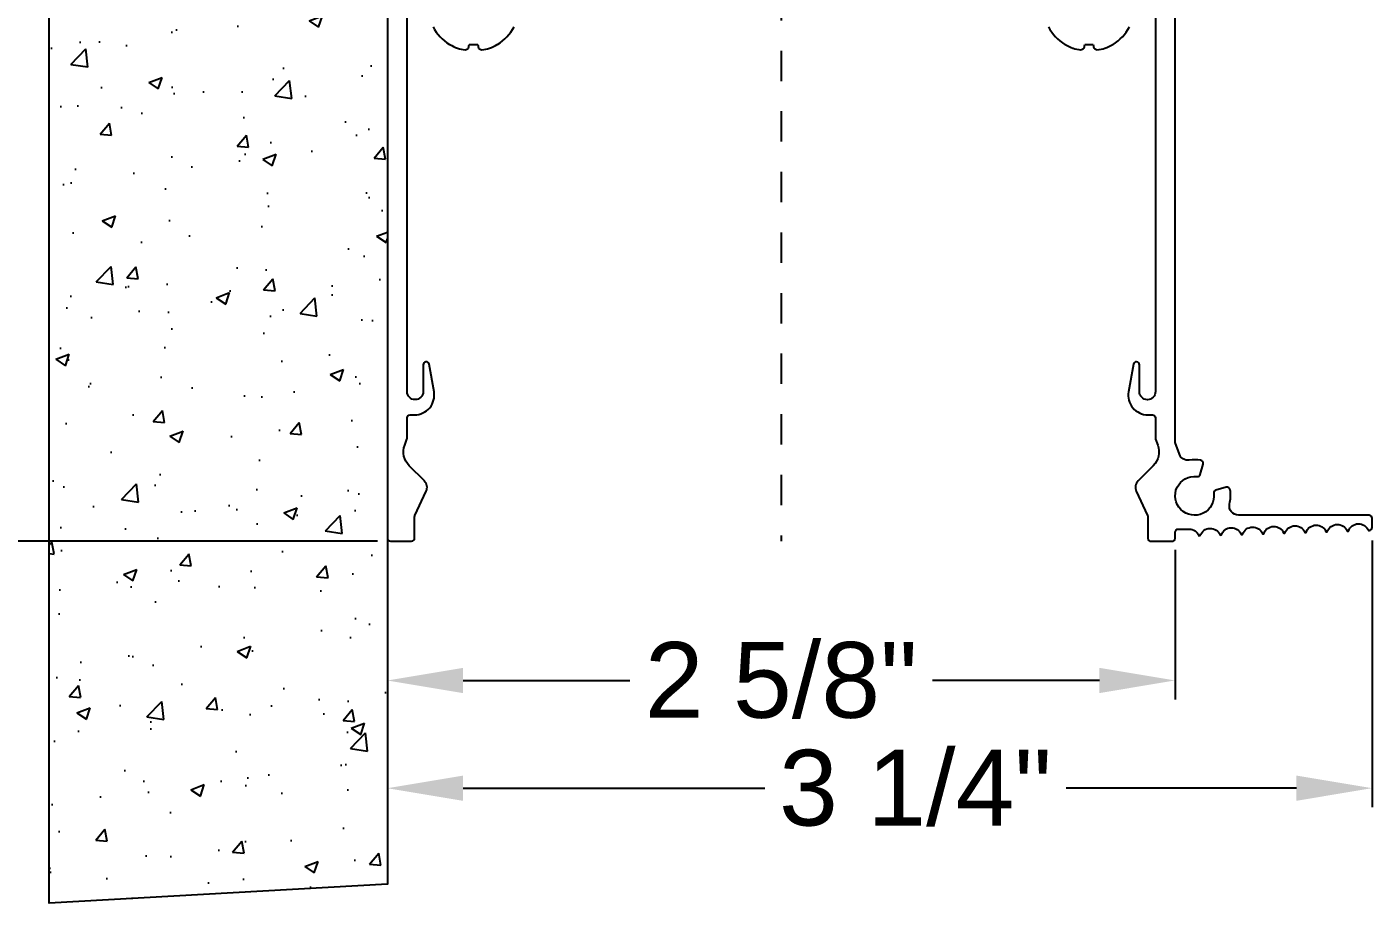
# Model space of a CAD drawing. Extents: x -5.3 to 5.7, y -1.2 to 8.2.
# Drawn here: x -2.49 to 1.95, y -1.194 to 1.698 of the extents above; entities that cross this region are included whole.
import ezdxf

# ---------------------------------------------------------------- set-up
doc = ezdxf.new("R2010")
doc.units = 0
doc.header["$LTSCALE"] = 0.5
doc.header["$MEASUREMENT"] = 0
doc.linetypes.add('PHANTOM', pattern=[0.5, 0.25, -0.05, 0.05, -0.05, 0.05, -0.05])
doc.layers.get('Defpoints').update_dxf_attribs({"linetype": 'CONTINUOUS'})
for name, color, linetype in [('Ceiling', 42, 'CONTINUOUS'), ('Hardware', 242, 'CONTINUOUS'), ('Housing', 150, 'CONTINUOUS')]:
    doc.layers.add(name, color=color, linetype=linetype)
doc.layers.add('Construction', color=60, linetype='PHANTOM', plot=False)
doc.layers.add('CUST DWG', color=60, linetype='CONTINUOUS', lineweight=20)
doc.styles.get("Standard").update_dxf_attribs({"font": 'arial.ttf'})
doc.dimstyles.new('LSAD_CustDims', dxfattribs={"dimtxt": 1, "dimasz": 1, "dimexe": 0.0625, "dimexo": 0.042969, "dimgap": 0.0625, "dimtad": 0, "dimtih": 1, "dimtoh": 1, "dimdec": 3, "dimzin": 0, "dimdsep": 46, "dimlunit": 4, "dimtxsty": 'Standard', "dimcen": 0.125, "dimclrd": 256, "dimclre": 256, "dimclrt": 256, "dimadec": 0, "dimazin": 0, "dimtfac": 1, "dimtdec": 3, "dimtix": 1, "dimtofl": 0, "dimtmove": 0, "dimatfit": 3, "dimfxl": 1, "dimfrac": 2, "dimtolj": 1, "dimtzin": 0, "dimarcsym": 0})

# ---------------------------------------------------------------- blocks, each defined once
blk = doc.blocks.new('*D0')
at = {"layer": 'CUST DWG', "lineweight": -2, "ltscale": 0.5, "transparency": 16777216}
for p, q in [((-1.2529, 3.4292), (-3.0327, 3.4292)), ((-2.9702, 3.1792), (-2.9702, 1.196)), ((-2.9702, 0.2499), (-2.9702, 0.8123)), ((-1.336, -0.0001), (-3.0327, -0.0001))]:
    blk.add_line(p, q, dxfattribs=at)
at = {"layer": 'CUST DWG', "ltscale": 0.5, "transparency": 16777216}
for points in [[(-3.0119, 3.1792), (-2.9285, 3.1792), (-2.9702, 3.4292)], [(-3.0119, 0.2499), (-2.9285, 0.2499), (-2.9702, -0.0001)]]:
    blk.add_solid(points, dxfattribs=at)
at = {"layer": 'Defpoints', "color": 0, "ltscale": 0.5, "transparency": 16777216}
for p in [(-2.9702, 3.4292), (-1.2099, 3.4292), (-1.293, -0.0001)]:
    blk.add_point(p, dxfattribs=at)
at = {"layer": 'CUST DWG', "ltscale": 0.5, "transparency": 16777216, "insert": (-2.9702, 1.0042), "char_height": 0.25, "attachment_point": 5}
blk.add_mtext('\\A1;3 3/8"', dxfattribs=at)
blk = doc.blocks.new('*D1')
at = {"layer": 'CUST DWG', "lineweight": -2, "ltscale": 0.5, "transparency": 16777216}
for p, q in [((-2.5142, 4.6792), (-3.6527, 4.6792)), ((-3.5902, 4.4292), (-3.5902, 1.799)), ((-3.5902, 0.25), (-3.5902, 1.4155)), ((-1.333, 0), (-3.6527, 0))]:
    blk.add_line(p, q, dxfattribs=at)
at = {"layer": 'CUST DWG', "ltscale": 0.5, "transparency": 16777216}
for points in [[(-3.6319, 4.4292), (-3.5485, 4.4292), (-3.5902, 4.6792)], [(-3.6319, 0.25), (-3.5485, 0.25), (-3.5902, 0)]]:
    blk.add_solid(points, dxfattribs=at)
at = {"layer": 'Defpoints', "color": 0, "ltscale": 0.5, "transparency": 16777216}
for p in [(-3.5902, 4.6792), (-2.4712, 4.6792), (-1.29, 0)]:
    blk.add_point(p, dxfattribs=at)
at = {"layer": 'CUST DWG', "ltscale": 0.5, "transparency": 16777216, "insert": (-3.5902, 1.6072), "char_height": 0.25, "attachment_point": 5}
blk.add_mtext('\\A1;4 5/8"', dxfattribs=at)
blk = doc.blocks.new('*D2')
at = {"layer": 'CUST DWG', "lineweight": -2, "ltscale": 0.5, "transparency": 16777216}
for p, q in [((-2.5142, 5.9292), (-4.2898, 5.9292)), ((-4.2273, 5.6792), (-4.2273, 2.363)), ((-4.2273, 0.25), (-4.2273, 1.9795)), ((-1.983, 0), (-4.2898, 0))]:
    blk.add_line(p, q, dxfattribs=at)
at = {"layer": 'CUST DWG', "ltscale": 0.5, "transparency": 16777216}
for points in [[(-4.269, 5.6792), (-4.1857, 5.6792), (-4.2273, 5.9292)], [(-4.269, 0.25), (-4.1857, 0.25), (-4.2273, 0)]]:
    blk.add_solid(points, dxfattribs=at)
at = {"layer": 'Defpoints', "color": 0, "ltscale": 0.5, "transparency": 16777216}
for p in [(-4.2273, 5.9292), (-2.4712, 5.9292), (-1.94, 0)]:
    blk.add_point(p, dxfattribs=at)
at = {"layer": 'CUST DWG', "ltscale": 0.5, "transparency": 16777216, "insert": (-4.2273, 2.1713), "char_height": 0.25, "attachment_point": 5}
blk.add_mtext('\\A1;5 7/8"', dxfattribs=at)
blk = doc.blocks.new('*D3')
at = {"layer": 'CUST DWG', "lineweight": -2, "ltscale": 0.5, "transparency": 16777216}
for p, q in [((-1.3429, 6.4292), (-4.9217, 6.4292)), ((-4.8592, 6.1792), (-4.8592, 2.9333)), ((-4.8592, 0.2499), (-4.8592, 2.5496)), ((-1.333, -0.0001), (-4.9217, -0.0001))]:
    blk.add_line(p, q, dxfattribs=at)
at = {"layer": 'CUST DWG', "ltscale": 0.5, "transparency": 16777216}
for points in [[(-4.9008, 6.1792), (-4.8175, 6.1792), (-4.8592, 6.4292)], [(-4.9008, 0.2499), (-4.8175, 0.2499), (-4.8592, -0.0001)]]:
    blk.add_solid(points, dxfattribs=at)
at = {"layer": 'Defpoints', "color": 0, "ltscale": 0.5, "transparency": 16777216}
for p in [(-4.8592, 6.4292), (-1.2999, 6.4292), (-1.29, -0.0001)]:
    blk.add_point(p, dxfattribs=at)
at = {"layer": 'CUST DWG', "ltscale": 0.5, "transparency": 16777216, "insert": (-4.8592, 2.7414), "char_height": 0.25, "attachment_point": 5}
blk.add_mtext('\\A1;6 3/8"', dxfattribs=at)
blk = doc.blocks.new('*D4')
at = {"layer": 'CUST DWG', "lineweight": -2, "ltscale": 0.5, "transparency": 16777216}
for p, q in [((-1.3, -0.033), (-1.3, -0.5221)), ((1.3, -0.028), (1.3, -0.522)), ((-1.05, -0.4596), (-0.4996, -0.4596)), ((1.05, -0.4595), (0.4996, -0.4595))]:
    blk.add_line(p, q, dxfattribs=at)
at = {"layer": 'CUST DWG', "ltscale": 0.5, "transparency": 16777216}
for points in [[(-1.05, -0.4179), (-1.05, -0.5013), (-1.3, -0.4596)], [(1.05, -0.4178), (1.05, -0.5012), (1.3, -0.4595)]]:
    blk.add_solid(points, dxfattribs=at)
at = {"layer": 'Defpoints', "color": 0, "ltscale": 0.5, "transparency": 16777216}
for p in [(-1.3, 0.01), (1.3, 0.015), (1.3, -0.4595)]:
    blk.add_point(p, dxfattribs=at)
at = {"layer": 'CUST DWG', "ltscale": 0.5, "transparency": 16777216, "insert": (0, -0.4595), "char_height": 0.25, "attachment_point": 5}
blk.add_mtext('\\A1;2 5/8"', dxfattribs=at)
blk = doc.blocks.new('*D5')
at = {"layer": 'CUST DWG', "lineweight": -2, "ltscale": 0.5, "transparency": 16777216}
for p, q in [((1.9501, 0.0026), (1.9501, -0.8776)), ((-1.3, -0.033), (-1.3, -0.8777)), ((-1.05, -0.8152), (-0.0542, -0.8152)), ((1.7001, -0.8151), (0.9405, -0.8151))]:
    blk.add_line(p, q, dxfattribs=at)
at = {"layer": 'CUST DWG', "ltscale": 0.5, "transparency": 16777216}
for points in [[(-1.05, -0.7736), (-1.05, -0.8569), (-1.3, -0.8152)], [(1.7001, -0.7734), (1.7001, -0.8568), (1.9501, -0.8151)]]:
    blk.add_solid(points, dxfattribs=at)
at = {"layer": 'Defpoints', "color": 0, "ltscale": 0.5, "transparency": 16777216}
for p in [(1.9501, 0.0456), (-1.3, 0.01), (1.9501, -0.8151)]:
    blk.add_point(p, dxfattribs=at)
at = {"layer": 'CUST DWG', "ltscale": 0.5, "transparency": 16777216, "insert": (0.4431, -0.8152), "char_height": 0.25, "attachment_point": 5}
blk.add_mtext('\\A1;3 1/4"', dxfattribs=at)

msp = doc.modelspace()

# ---------------------------------------------------------------- hatches: boundary and pattern name
at = {"layer": 'Ceiling', "ltscale": 0.5, "transparency": 16777216}
h = msp.add_hatch(dxfattribs=at)
h.set_pattern_fill('AR-CONC', color=256, scale=0.063)
h.set_pattern_definition([(50, (2.4456, -9e-05), (0.451874, -0.039534), [0.04725, -0.51975]), (355, (2.4456, -9e-05), (-0.087413, 0.47388), [0.0378, -0.4158]), (100.4514, (2.48327, -0.0034), (0.36446, 0.434347), [0.040156, -0.44172]), (46.184, (2.4456, 0.1259), (0.672362, -0.104277), [0.070875, -0.779625]), (96.636, (2.50165, 0.1172), (0.588837, 0.613695), [0.060235, -0.66258]), (351.184, (2.4456, 0.1259), (0.588837, 0.613695), [0.0567, -0.6237]), (21, (2.5086, 0.0944), (0.376051, -0.25365), [0.04725, -0.51975]), (326, (2.5086, 0.0944), (0.153289, 0.456845), [0.0378, -0.4158]), (71.4514, (2.53995, 0.07327), (0.52934, 0.203195), [0.040156, -0.44172]), (37.5, (2.44562, -9e-05), (0.0076607, 0.209723), [0, -0.41076, 0, -0.4221, 0, -0.417375]), (7.5, (2.44562, -9e-05), (0.165734, 0.2484794), [0, -0.24066, 0, -0.40131, 0, -0.159075]), (327.5, (2.30513, -9e-05), (0.336308, -0.0142096), [0, -0.1575, 0, -0.4914, 0, -0.65205]), (317.5, (2.24213, -9e-05), (0.367407, 0.063066), [0, -0.20475, 0, -0.32634, 0, -0.46305])])
h.paths.add_polyline_path([(-1.2999, 8.2428), (-1.2999, -1.1325), (-2.4167, -1.1945), (-2.4167, 8.1809)])

# ---------------------------------------------------------------- linework, layer by layer
at = {"layer": 'Ceiling', "transparency": 16777216}
msp.add_lwpolyline([(-1.2999, 8.2428), (-1.2999, -1.1325), (-2.4167, -1.1945), (-2.4167, 8.1809)], close=True, dxfattribs=at)
at = {"layer": 'Construction', "ltscale": 0.5, "transparency": 16777216}
msp.add_line((0, 3.4192), (0, 0), dxfattribs=at)
at = {"layer": 'Hardware', "linetype": 'Continuous', "transparency": 16777216}
for p, q in [((-1.095, 1.6396), (-1.0938, 1.6396)), ((-1.0317, 1.6274), (-1.0296, 1.6396)), ((-1.0296, 1.6396), (-1.0015, 1.6396)), ((-1.0015, 1.6396), (-0.9994, 1.6274)), ((-0.9373, 1.6396), (-0.9361, 1.6396)), ((0.9362, 1.6396), (0.9375, 1.6396)), ((0.9995, 1.6274), (1.0017, 1.6396)), ((1.0017, 1.6396), (1.0297, 1.6396)), ((1.0297, 1.6396), (1.0319, 1.6274)), ((1.0939, 1.6396), (1.0952, 1.6396))]:
    msp.add_line(p, q, dxfattribs=at)
for centre, radius, start, end in [((-1.0156, 1.768), 0.151, 207.7001, 238.2579), ((-1.0156, 1.768), 0.151, 301.7421, 332.2999), ((1.0157, 1.768), 0.151, 207.7001, 238.2579), ((1.0157, 1.768), 0.151, 301.7421, 332.2999), ((-1.0159, 1.7699), 0.1518, 239.1506, 249.8273), ((-1.0298, 1.7478), 0.1264, 252.2592, 263.9232), ((-1.0524, 1.657), 0.0361, 284.8463, 304.941), ((-0.9787, 1.657), 0.0361, 235.059, 255.1537), ((-1.0014, 1.7478), 0.1264, 276.0768, 287.7408), ((-1.0152, 1.7699), 0.1518, 290.1727, 300.8494), ((1.0153, 1.7699), 0.1518, 239.1506, 249.8273), ((1.0015, 1.7478), 0.1264, 252.2592, 263.9232), ((0.9789, 1.657), 0.0361, 284.8463, 304.941), ((1.0525, 1.657), 0.0361, 235.059, 255.1537), ((1.0299, 1.7478), 0.1264, 276.0768, 287.7408), ((1.0161, 1.7699), 0.1518, 290.1727, 300.8494)]:
    msp.add_arc(centre, radius, start, end, dxfattribs=at)
at = {"layer": 'Housing', "transparency": 16777216}
for points in [[(-1.2999, 3.3392), (-1.2999, 0.01, 0.414214), (-1.2899, 0.0002), (-1.2199, 0.0002, 0.414214), (-1.2099, 0.01), (-1.2099, 0.0811, -0.109518), (-1.209, 0.0853), (-1.1718, 0.1652, 0.315299), (-1.1777, 0.1991), (-1.2277, 0.249, -0.291473), (-1.2428, 0.3172), (-1.2355, 0.337, 0.087489), (-1.2349, 0.3405), (-1.2349, 0.4073, -0.414214), (-1.2249, 0.4173), (-1.21, 0.4173, 0.466308), (-1.146, 0.4936), (-1.162, 0.5841, 0.916331), (-1.1818, 0.5823), (-1.1818, 0.4939, -1), (-1.2349, 0.4939), (-1.2349, 1.8555, -0.414214)], [(1.2351, 1.8555), (1.2351, 0.4939, -1), (1.1819, 0.4939), (1.1819, 0.5823, 0.916331), (1.1621, 0.5841), (1.1461, 0.4936, 0.466308), (1.2102, 0.4173), (1.2251, 0.4173, -0.414214), (1.2351, 0.4073), (1.2351, 0.3405, 0.087489), (1.2357, 0.337), (1.2429, 0.3172, -0.291473), (1.2278, 0.249), (1.1779, 0.1991, 0.315299), (1.1719, 0.1652), (1.2091, 0.0853, -0.109518), (1.2101, 0.0811), (1.2101, 0.01, 0.414214), (1.2201, 0), (1.2901, 0, 0.414214), (1.3001, 0.01), (1.3001, 0.0304, -0.414214), (1.3101, 0.0404), (1.3461, 0.0404, -0.30668), (1.3786, 0.0184), (1.3828, 0.0185, -0.699544), (1.4485, 0.0205), (1.4527, 0.0207, -0.699544), (1.5184, 0.0227), (1.5226, 0.0228, -0.699544), (1.5883, 0.0248), (1.5925, 0.0249, -0.699544), (1.6583, 0.0269), (1.6625, 0.0271, -0.699544), (1.7282, 0.0291), (1.7324, 0.0292, -0.699544), (1.7981, 0.0312), (1.8023, 0.0313, -0.699544), (1.868, 0.0334), (1.8722, 0.0335, -0.699544), (1.938, 0.0355), (1.9404, 0.0356, 0.405296), (1.9501, 0.0456), (1.9501, 0.0759, 0.414214), (1.9401, 0.0859), (1.5091, 0.0859, -0.483367), (1.4799, 0.1227, 0.100371), (1.4814, 0.17, 0.441386), (1.4689, 0.178), (1.4349, 0.1689, 0.375047), (1.4276, 0.158, -2.923555), (1.3721, 0.2134, 0.375047), (1.383, 0.2207), (1.3922, 0.2547, 0.441386), (1.3842, 0.2672, 0.079231), (1.3467, 0.2676, -0.356008), (1.3141, 0.287), (1.3001, 0.3257), (1.3001, 3.3392, 0.414214)]]:
    msp.add_lwpolyline(points, format="xyb", dxfattribs=at)

# ---------------------------------------------------------------- dimensions: what is measured, and where the dimension line sits
at = {"layer": 'CUST DWG', "ltscale": 0.5, "transparency": 16777216}
for base, p1, p2, angle, picture, middle in [((-4.8592, 6.4292), (-1.29, -0.0001), (-1.2999, 6.4292), 90, '*D3', (-4.8592, 2.7414)), ((-4.2273, 5.9292), (-1.94, 0), (-2.4712, 5.9292), 90, '*D2', (-4.2273, 2.1713)), ((-3.5902, 4.6792), (-1.29, 0), (-2.4712, 4.6792), 90, '*D1', (-3.5902, 1.6072)), ((-2.9702, 3.4292), (-1.293, -0.0001), (-1.2099, 3.4292), 90, '*D0', (-2.9702, 1.0042)), ((1.9501, -0.8151), (-1.3, 0.01), (1.9501, 0.0456), 0.0027, '*D5', (0.4431, -0.8152)), ((1.3, -0.4595), (-1.3, 0.01), (1.3, 0.015), 0.0027, '*D4', (0, -0.4595))]:
    dim = msp.add_linear_dim(base=base, p1=p1, p2=p2, angle=angle, dimstyle='LSAD_CustDims', override={"dimtxt": 0.25, "dimasz": 0.25}, dxfattribs=at)
    dim.commit()
    dim.dimension.update_dxf_attribs({"geometry": picture, "text_midpoint": middle, "dimtype": 128})

doc.saveas('drawing.dxf')
